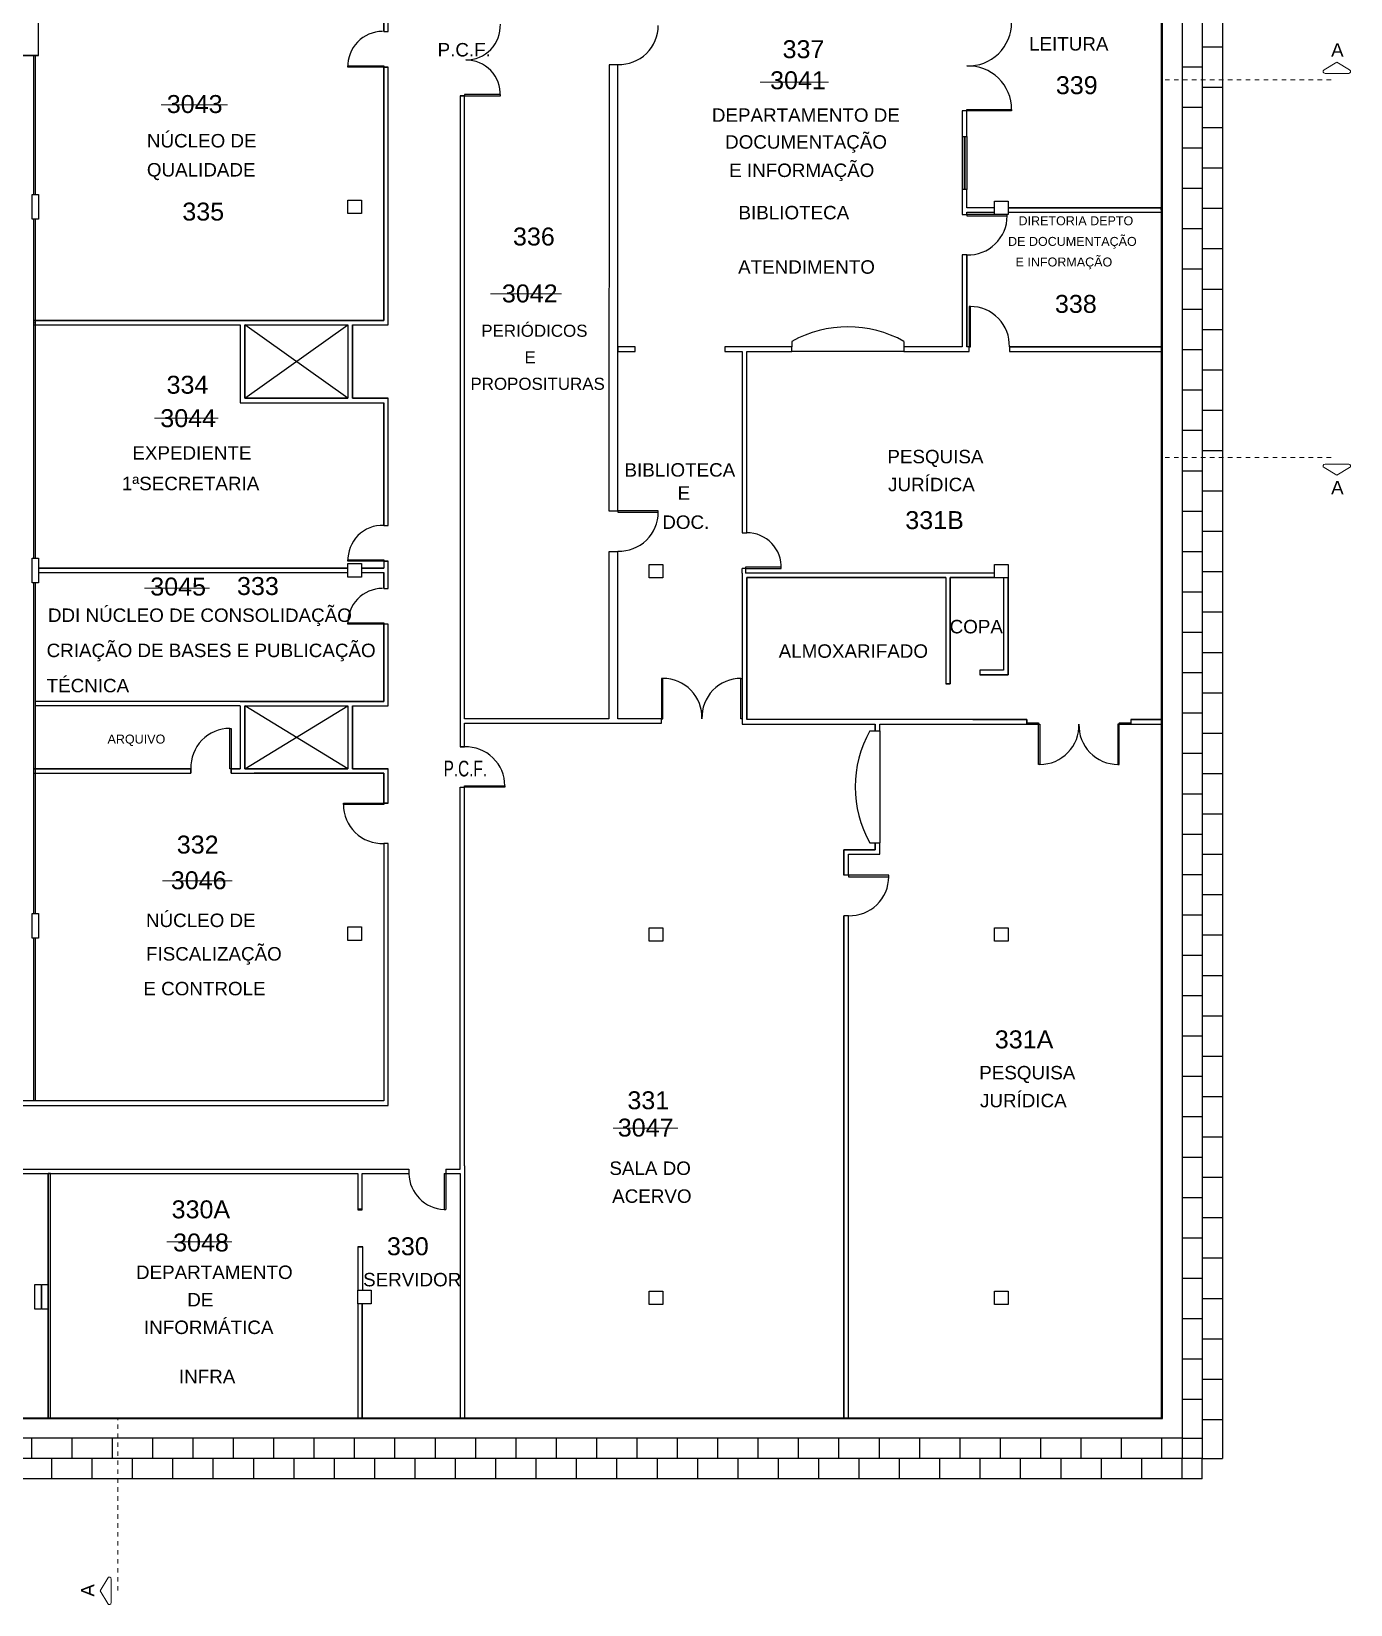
# Model space of a CAD drawing. Header units: metres. Extents: x -331 to 2982, y 362 to 2539.
# Drawn here: x 1078.44 to 1107.85, y 2250.66 to 2285.73 of the extents above; entities that cross this region are included whole.
import ezdxf
from ezdxf.enums import TextEntityAlignment as Align

# ---------------------------------------------------------------- set-up
doc = ezdxf.new("R2010")
doc.units = ezdxf.units.M
doc.linetypes.add('DASHDOT', pattern=[1, 0.5, -0.25, 0, -0.25])
doc.layers.get('0').update_dxf_attribs({"color": 251})
for name, color, linetype in [('ALV', 251, 'Continuous'), ('CX', 251, 'Continuous'), ('Det', 251, 'Continuous'), ('Div', 251, 'Continuous'), ('Est', 251, 'Continuous'), ('Mob', 251, 'Continuous'), ('SALAS ANTIGAS', 1, 'Continuous'), ('SALAS NOVAS', 7, 'Continuous'), ('Texto_Salas', 251, 'Continuous'), ('vid', 251, 'Continuous')]:
    doc.layers.add(name, color=color, linetype=linetype)
doc.layers.add('Det_Lcorte', color=251, linetype='Continuous', lineweight=20)
doc.layers.add('LCorte', color=251, linetype='Continuous', lineweight=20)
doc.styles.add('ARIAL', font='arial.ttf')
doc.styles.add('DESTAQUE', font='arial.ttf', dxfattribs={"height": 0.4})
doc.styles.get("Standard").update_dxf_attribs({"font": 'arial.ttf', "height": 0.3})
pattern_1 = [(45, (1061.99771, 2315.28808), (-0.0265165043, 0.0265165043), [])]

# ---------------------------------------------------------------- blocks, each defined once
blk = doc.blocks.new('tttttttttttttt6')
at = {"layer": 'ALV', "ltscale": 0.8}
h = blk.add_hatch(dxfattribs=at)
h.set_pattern_fill('ANSI31', color=251, scale=0.3, style=0)
h.set_pattern_definition(pattern_1)
h.paths.add_polyline_path([(1326.5022, 2313.188), (1326.4822, 2313.188), (1326.4822, 2313.128), (1326.5022, 2313.128)])
h = blk.add_hatch(dxfattribs=at)
h.set_pattern_fill('ANSI31', color=251, scale=0.3, style=0)
h.set_pattern_definition(pattern_1)
h.paths.add_polyline_path([(1301.3722, 2310.658), (1301.3522, 2310.658), (1301.3522, 2310.598), (1301.3722, 2310.598)])
at = {"color": 251, "ltscale": 0.8}
blk.add_line((1301.3522, 2310.678), (1301.3522, 2310.578), dxfattribs=at)
at = {"layer": 'ALV', "color": 251}
for p, q in [((1301.4622, 2316.783), (1301.4622, 2318.683)), ((1309.2622, 2317.1195), (1309.2622, 2317.583)), ((1309.1622, 2317.483), (1309.1622, 2317.1195)), ((1309.1622, 2317.1195), (1309.2622, 2317.1195)), ((1309.1622, 2317.1195), (1309.2622, 2317.1195)), ((1301.4622, 2316.583), (1295.4622, 2316.583)), ((1295.4622, 2316.583), (1301.4622, 2316.583)), ((1301.4622, 2316.583), (1301.4622, 2316.783)), ((1309.1622, 2316.3195), (1309.2622, 2316.3195)), ((1309.2622, 2316.3195), (1309.1622, 2316.3195)), ((1309.1622, 2316.3195), (1309.1622, 2310.678)), ((1309.2622, 2310.578), (1309.2622, 2316.3195)), ((1310.8622, 2315.683), (1310.9622, 2315.683)), ((1310.9622, 2315.683), (1310.8622, 2315.683)), ((1310.8622, 2315.683), (1310.8622, 2301.1711)), ((1310.9622, 2301.7973), (1310.9622, 2315.683)), ((1326.5222, 2313.188), (1323.0822, 2313.188)), ((1323.0822, 2313.188), (1326.5222, 2313.188)), ((1323.0822, 2313.088), (1326.5222, 2313.088)), ((1309.1622, 2310.678), (1301.3522, 2310.678)), ((1301.3522, 2310.578), (1305.9622, 2310.578)), ((1305.9622, 2310.578), (1305.9622, 2308.843)), ((1308.4622, 2308.943), (1308.4622, 2310.578)), ((1308.4622, 2310.578), (1309.2622, 2310.578)), ((1326.5222, 2310.088), (1323.1114, 2310.088)), ((1323.1114, 2310.088), (1323.1114, 2309.988)), ((1323.1114, 2309.988), (1326.5222, 2309.988)), ((1305.9622, 2308.843), (1309.1622, 2308.843)), ((1305.9622, 2308.843), (1309.1622, 2308.843)), ((1309.2622, 2308.943), (1308.4622, 2308.943)), ((1309.1622, 2308.843), (1309.1622, 2306.108)), ((1309.2622, 2306.108), (1309.2622, 2308.943)), ((1309.1622, 2306.108), (1309.2622, 2306.108)), ((1309.2622, 2304.7029), (1309.2622, 2305.308)), ((1314.3822, 2305.5222), (1314.1822, 2305.5222)), ((1314.1822, 2305.5222), (1314.1822, 2301.7973)), ((1314.3822, 2305.5352), (1314.3822, 2305.5222)), ((1314.3822, 2301.7973), (1314.3822, 2305.5222)), ((1317.1563, 2305.0443), (1317.1563, 2305.1443)), ((1317.2263, 2305.1443), (1317.1563, 2305.1443)), ((1317.1563, 2305.0443), (1317.1563, 2301.6794)), ((1317.1563, 2305.0443), (1317.1563, 2301.6794)), ((1317.2263, 2305.1443), (1317.2263, 2305.0443)), ((1322.7822, 2305.0443), (1317.2263, 2305.0443)), ((1322.7822, 2305.0443), (1317.2263, 2305.0443)), ((1317.2563, 2304.9443), (1317.2563, 2301.7794)), ((1321.6927, 2304.9443), (1317.2563, 2304.9443)), ((1317.2563, 2301.7794), (1317.2563, 2304.9443)), ((1317.2563, 2304.9443), (1321.6927, 2304.9443)), ((1321.6927, 2304.9443), (1321.6927, 2302.5731)), ((1321.6927, 2304.9443), (1321.6927, 2302.5731)), ((1321.6927, 2304.9443), (1321.6927, 2302.5731)), ((1322.7822, 2304.9443), (1321.7927, 2304.9443)), ((1321.7927, 2304.9443), (1321.7927, 2302.5731)), ((1321.7927, 2302.5731), (1321.7927, 2304.9443)), ((1321.7927, 2302.5731), (1321.7927, 2304.9443)), ((1321.7927, 2304.9443), (1322.7822, 2304.9443)), ((1322.9822, 2304.938), (1322.9822, 2302.8794)), ((1323.0822, 2304.938), (1323.0822, 2302.7794)), ((1309.2622, 2303.9029), (1309.1622, 2303.9029)), ((1309.1622, 2303.9029), (1309.1622, 2302.183)), ((1309.2622, 2302.083), (1309.2622, 2303.9029)), ((1322.9822, 2302.8794), (1322.4551, 2302.8794)), ((1322.4551, 2302.8794), (1322.4551, 2302.7794)), ((1321.6927, 2302.5731), (1321.7927, 2302.5731)), ((1321.6927, 2302.5731), (1321.7927, 2302.5731)), ((1323.0822, 2302.7794), (1322.4551, 2302.7794)), ((1305.9622, 2302.183), (1301.3872, 2302.183)), ((1309.1622, 2302.183), (1305.9622, 2302.183)), ((1305.9622, 2302.083), (1301.3872, 2302.083)), ((1305.9622, 2302.083), (1305.9622, 2300.683)), ((1306.0622, 2300.683), (1306.0622, 2302.083)), ((1306.0622, 2302.083), (1308.3622, 2302.083)), ((1308.3622, 2302.083), (1308.3622, 2300.7413)), ((1308.4622, 2300.683), (1308.4622, 2302.083)), ((1308.4622, 2302.083), (1309.2622, 2302.083)), ((1314.1822, 2301.7973), (1310.9622, 2301.7973)), ((1315.1822, 2301.7973), (1314.3822, 2301.7973)), ((1310.9622, 2301.1711), (1310.9622, 2301.6973)), ((1310.9622, 2301.6973), (1315.1822, 2301.6973)), ((1317.1563, 2301.6794), (1320.1222, 2301.6794)), ((1317.1563, 2301.6794), (1320.1222, 2301.6794)), ((1323.5022, 2301.7794), (1317.2563, 2301.7794)), ((1320.1222, 2301.5294), (1320.1222, 2301.6794)), ((1320.1222, 2301.6794), (1320.1222, 2301.5294)), ((1320.1222, 2301.5294), (1320.2222, 2301.5294)), ((1320.2222, 2301.5294), (1320.2222, 2301.6794)), ((1320.2222, 2301.5294), (1320.2222, 2301.6794)), ((1320.2222, 2301.6794), (1323.5022, 2301.6794)), ((1322.2956, 2301.7794), (1323.5022, 2301.7794)), ((1322.2956, 2301.6794), (1323.5022, 2301.6794)), ((1323.5022, 2301.7794), (1323.5022, 2301.6794)), ((1323.5022, 2301.6794), (1323.5022, 2301.7794)), ((1325.8222, 2301.7794), (1325.8222, 2301.6794)), ((1325.8222, 2301.7794), (1326.5222, 2301.7794)), ((1325.8222, 2301.6794), (1326.5222, 2301.6794)), ((1310.9622, 2301.1711), (1310.8622, 2301.1711)), ((1310.8622, 2301.1711), (1310.9622, 2301.1711)), ((1304.8622, 2300.683), (1301.3522, 2300.683)), ((1301.3522, 2300.683), (1304.8622, 2300.683)), ((1301.3522, 2300.583), (1304.8622, 2300.583)), ((1301.3522, 2300.583), (1304.8622, 2300.583)), ((1304.8622, 2300.683), (1304.8622, 2300.583)), ((1304.8622, 2300.583), (1304.8622, 2300.683)), ((1305.7622, 2300.583), (1305.7622, 2300.683)), ((1305.9622, 2300.683), (1305.7622, 2300.683)), ((1305.7622, 2300.683), (1305.7622, 2300.583)), ((1305.7622, 2300.583), (1309.1622, 2300.583)), ((1308.3622, 2300.683), (1306.0622, 2300.683)), ((1309.2622, 2300.683), (1308.4622, 2300.683)), ((1309.1622, 2300.583), (1309.1622, 2299.9173)), ((1309.2622, 2299.9173), (1309.2622, 2300.683)), ((1310.8622, 2300.2711), (1310.9622, 2300.2711)), ((1310.9622, 2291.833), (1310.9622, 2300.2711)), ((1309.1622, 2299.9173), (1309.2622, 2299.9173)), ((1309.2622, 2299.0173), (1309.1622, 2299.0173)), ((1309.1622, 2299.0173), (1309.1622, 2293.278)), ((1309.2622, 2299.0173), (1309.1622, 2299.0173)), ((1309.1622, 2299.0173), (1309.1622, 2293.278)), ((1309.2622, 2293.178), (1309.2622, 2299.0173)), ((1309.2622, 2293.178), (1309.2622, 2299.0173)), ((1320.1222, 2298.8794), (1320.1222, 2299.0294)), ((1320.1222, 2299.0294), (1320.2222, 2299.0294)), ((1320.1222, 2299.0294), (1320.1222, 2298.8794)), ((1320.2222, 2298.7794), (1320.2222, 2299.0294)), ((1320.2222, 2298.7794), (1320.2222, 2299.0227)), ((1319.4222, 2298.3078), (1319.4222, 2298.8794)), ((1319.4222, 2298.8794), (1320.1222, 2298.8794)), ((1320.1222, 2298.8794), (1319.4222, 2298.8794)), ((1319.4222, 2298.8794), (1319.4222, 2298.3078)), ((1319.5222, 2298.3078), (1319.5222, 2298.7794)), ((1319.5222, 2298.7794), (1320.2222, 2298.7794)), ((1319.5222, 2298.7794), (1320.2222, 2298.7794)), ((1319.5222, 2298.3078), (1319.5222, 2298.7794)), ((1319.5222, 2298.3078), (1319.4222, 2298.3078)), ((1319.4222, 2286.198), (1319.4222, 2297.4078)), ((1319.4222, 2297.4078), (1319.4222, 2286.198)), ((1319.5222, 2297.4078), (1319.4222, 2297.4078)), ((1319.5222, 2287.098), (1319.5222, 2297.4078)), ((1319.5222, 2286.198), (1319.5222, 2297.4078)), ((1309.1622, 2293.278), (1300.9722, 2293.278)), ((1300.9722, 2293.178), (1309.2622, 2293.178)), ((1301.6822, 2286.218), (1301.6822, 2291.658)), ((1301.7322, 2286.218), (1301.7322, 2291.658)), ((1308.6822, 2290.8529), (1308.6822, 2291.658)), ((1308.6822, 2291.658), (1309.7204, 2291.658)), ((1310.506, 2291.658), (1310.546, 2291.658)), ((1310.546, 2291.758), (1310.546, 2291.658)), ((1310.546, 2291.658), (1310.8622, 2291.658)), ((1310.8622, 2291.658), (1310.8622, 2286.218)), ((1308.5822, 2290.8529), (1308.6822, 2290.8529)), ((1308.6022, 2290.8729), (1308.6622, 2290.8729)), ((1308.5822, 2290.0274), (1308.6922, 2290.0274)), ((1308.6922, 2289.058), (1308.6922, 2290.0274)), ((1308.5822, 2288.758), (1308.5822, 2286.218)), ((1308.5822, 2288.758), (1308.5822, 2286.218)), ((1308.6822, 2288.758), (1308.6822, 2286.218)), ((1308.6822, 2286.218), (1308.6822, 2288.758))]:
    blk.add_line(p, q, dxfattribs=at)
at = {"layer": 'ALV', "color": 251, "ltscale": 0.8}
for p, q in [((1326.5222, 2301.7794), (1325.8222, 2301.7794)), ((1325.8222, 2301.7794), (1325.8222, 2301.6794)), ((1326.5222, 2301.7794), (1325.8222, 2301.7794)), ((1325.8222, 2301.7794), (1325.8222, 2301.6794)), ((1325.8222, 2301.6794), (1326.5222, 2301.6794)), ((1325.8222, 2301.6794), (1326.5222, 2301.6794))]:
    blk.add_line(p, q, dxfattribs=at)
at = {"layer": 'ALV', "color": 251}
for points in [[(1309.2622, 2317.1195), (1309.2622, 2317.583)], [(1309.1622, 2317.1195), (1309.1622, 2317.483)], [(1309.1622, 2310.678), (1309.1622, 2316.3195)], [(1309.2622, 2310.578), (1309.2622, 2316.3195)], [(1314.1852, 2316.3782), (1314.1822, 2306.4352)], [(1314.3822, 2306.4352), (1314.3822, 2316.3842)], [(1323.0822, 2313.088), (1326.5222, 2313.088)], [(1322.0614, 2312.138), (1322.0614, 2310.088), (1320.7614, 2310.088)], [(1322.1614, 2312.138), (1322.1614, 2310.088)], [(1301.3522, 2310.678), (1309.1622, 2310.678)], [(1301.3522, 2310.578), (1305.9622, 2310.578), (1305.9622, 2308.843)], [(1306.0622, 2310.578), (1308.3622, 2310.578)], [(1306.0622, 2310.578), (1306.0622, 2308.943), (1308.3622, 2308.943)], [(1308.3622, 2310.578), (1308.3622, 2308.943)], [(1308.4622, 2310.578), (1308.4622, 2308.943)], [(1308.4622, 2310.578), (1309.2622, 2310.578)], [(1309.2622, 2310.578), (1309.2622, 2310.578)], [(1323.1114, 2310.088), (1323.1114, 2309.988)], [(1323.1114, 2310.088), (1326.5222, 2310.088)], [(1323.1114, 2309.988), (1326.5222, 2309.988)], [(1308.4622, 2308.943), (1309.2622, 2308.943)], [(1309.1622, 2306.108), (1309.1622, 2308.843)], [(1309.2622, 2308.943), (1309.2622, 2308.943)], [(1309.2622, 2306.108), (1309.2622, 2308.943)], [(1309.1622, 2306.108), (1309.2622, 2306.108)], [(1309.1622, 2305.308), (1309.1622, 2305.158)], [(1309.1622, 2305.308), (1309.2622, 2305.308)], [(1314.1822, 2305.4352), (1314.1822, 2301.7973)], [(1314.3822, 2301.7973), (1314.3822, 2305.4352)], [(1301.4622, 2305.158), (1308.3622, 2305.158)], [(1301.4622, 2305.058), (1308.3622, 2305.058)], [(1308.6622, 2305.158), (1309.1622, 2305.158)], [(1308.6622, 2305.058), (1309.1622, 2305.058)], [(1309.1622, 2304.7029), (1309.1622, 2305.058)], [(1309.1622, 2304.7029), (1309.2622, 2304.7029)], [(1309.2622, 2303.9029), (1309.1622, 2303.9029)], [(1309.1622, 2302.183), (1309.1622, 2303.9029)], [(1309.2622, 2302.083), (1309.2622, 2303.9029)], [(1321.7927, 2302.5731), (1321.6927, 2302.5731)], [(1305.9622, 2302.183), (1309.1622, 2302.183)], [(1306.0622, 2302.083), (1306.0622, 2300.683), (1308.3622, 2300.683)], [(1306.0622, 2302.083), (1308.3622, 2302.083)], [(1308.3622, 2302.083), (1308.3622, 2300.683)], [(1308.4622, 2302.083), (1308.4622, 2300.683)], [(1308.4622, 2302.083), (1309.2622, 2302.083)], [(1310.8622, 2301.8173), (1310.8622, 2301.8173)], [(1310.9822, 2301.6973), (1315.3563, 2301.6973), (1315.3563, 2301.7973), (1314.3822, 2301.7973)], [(1314.1822, 2301.7973), (1310.9822, 2301.7973)], [(1305.7622, 2300.683), (1305.9622, 2300.683)], [(1305.9622, 2300.583), (1309.1622, 2300.583)], [(1309.1622, 2299.9173), (1309.1622, 2300.583), (1306.2749, 2300.583)], [(1308.4622, 2300.683), (1309.2622, 2300.683)], [(1309.1622, 2300.683), (1309.1622, 2300.683)], [(1309.1622, 2299.9173), (1309.1622, 2300.583)], [(1309.2622, 2299.9173), (1309.2622, 2300.683)], [(1309.2622, 2300.683), (1309.2622, 2300.683)], [(1310.546, 2291.758), (1310.8622, 2291.758), (1310.8622, 2291.758), (1310.8622, 2300.2711)], [(1309.2622, 2299.9173), (1309.1622, 2299.9173)], [(1309.2622, 2298.583), (1309.2622, 2298.583)], [(1299.2647, 2291.758), (1309.7204, 2291.758), (1309.7204, 2291.6564)], [(1299.2647, 2291.658), (1308.5822, 2291.658), (1308.5822, 2290.8529)], [(1310.9622, 2291.833), (1310.9622, 2286.218)]]:
    blk.add_lwpolyline(points, dxfattribs=at)
for points in [[(1314.3822, 2316.3782), (1314.1852, 2316.3782), (1314.1822, 2306.4352), (1314.3822, 2306.4352)], [(1322.1614, 2315.3504), (1322.0614, 2315.3504), (1322.0614, 2314.7755), (1322.1614, 2314.7755)], [(1322.7822, 2313.188), (1322.1614, 2313.188), (1322.1614, 2313.5955), (1322.0614, 2313.5955), (1322.0614, 2313.038), (1322.1614, 2313.038), (1322.1614, 2313.088), (1322.7822, 2313.088)], [(1322.1614, 2312.138), (1322.0614, 2312.138), (1322.0614, 2310.088), (1320.7614, 2310.088), (1320.7614, 2309.988), (1322.2114, 2309.988), (1322.2114, 2310.088), (1322.1614, 2310.088)], [(1306.0622, 2310.578), (1308.3622, 2310.578), (1308.3622, 2308.943), (1306.0622, 2308.943)], [(1314.7692, 2310.088), (1314.3822, 2310.088), (1314.3822, 2309.988), (1314.7692, 2309.988)], [(1318.2614, 2310.088), (1317.1563, 2310.088), (1316.7692, 2310.088), (1316.7692, 2309.988), (1317.1563, 2309.988), (1317.1563, 2305.9443), (1317.2563, 2305.9443), (1317.2563, 2309.988), (1318.2614, 2309.988)], [(1309.2622, 2305.308), (1309.1622, 2305.308), (1309.1622, 2305.158), (1308.6622, 2305.158), (1308.6622, 2305.058), (1309.1622, 2305.058), (1309.1622, 2304.7029), (1309.2622, 2304.7029)], [(1308.3622, 2305.158), (1301.4622, 2305.158), (1301.4622, 2305.058), (1308.3622, 2305.058)], [(1323.0822, 2304.938), (1322.9822, 2304.938), (1322.9822, 2302.8794), (1322.4551, 2302.8794), (1322.4551, 2302.7794), (1323.0822, 2302.7794)], [(1323.0822, 2304.938), (1322.9822, 2304.938), (1322.9822, 2302.8794), (1322.4551, 2302.8794), (1322.4551, 2302.7794), (1323.0822, 2302.7794)], [(1309.2622, 2299.0173), (1309.1622, 2299.0173), (1309.1622, 2293.278), (1300.9722, 2293.278), (1300.9722, 2293.178), (1309.2622, 2293.178)], [(1301.7322, 2291.658), (1301.6822, 2291.658), (1301.6822, 2286.218), (1301.7322, 2286.218)], [(1308.6922, 2290.0274), (1308.5822, 2290.0274), (1308.5822, 2289.058), (1308.6922, 2289.058)]]:
    blk.add_lwpolyline(points, close=True, dxfattribs=at)
at = {"layer": 'CX', "color": 251}
for p, q in [((1318.2614, 2310.2103), (1318.2614, 2310.088)), ((1320.7614, 2310.2103), (1320.7614, 2310.088)), ((1320.7614, 2309.988), (1318.2614, 2309.988))]:
    blk.add_line(p, q, dxfattribs=at)
at = {"layer": 'CX', "color": 251, "ltscale": 0.8}
for p, q in [((1310.506, 2291.658), (1310.5067, 2290.858)), ((1310.546, 2291.658), (1310.5467, 2290.858)), ((1310.5067, 2290.858), (1310.5467, 2290.858))]:
    blk.add_line(p, q, dxfattribs=at)
at = {"layer": 'CX', "color": 251, "ltscale": 8}
for points in [[(1309.1622, 2316.3495), (1309.1622, 2316.3195), (1308.3622, 2316.3195), (1308.3622, 2316.3495)], [(1322.1614, 2313.038), (1322.1614, 2313.008), (1323.0614, 2313.008), (1323.0614, 2313.038)], [(1322.2114, 2310.088), (1322.2414, 2310.088), (1322.2414, 2310.988), (1322.2114, 2310.988)], [(1309.1622, 2305.338), (1309.1622, 2305.308), (1308.3622, 2305.308), (1308.3622, 2305.338)], [(1317.2263, 2305.1743), (1317.2263, 2305.1443), (1318.0263, 2305.1443), (1318.0263, 2305.1743)], [(1309.1622, 2303.9329), (1309.1622, 2303.9029), (1308.3622, 2303.9029), (1308.3622, 2303.9329)], [(1305.7622, 2300.683), (1305.7322, 2300.683), (1305.7322, 2301.583), (1305.7622, 2301.583)], [(1310.9622, 2300.2711), (1310.9622, 2300.3011), (1311.8622, 2300.3011), (1311.8622, 2300.2711)], [(1309.1622, 2299.9173), (1309.1622, 2299.8873), (1308.2622, 2299.8873), (1308.2622, 2299.9173)], [(1319.5222, 2298.3078), (1319.5222, 2298.2778), (1320.4222, 2298.2778), (1320.4222, 2298.3078)]]:
    blk.add_lwpolyline(points, close=True, dxfattribs=at)
at = {"layer": 'CX', "color": 251}
blk.add_lwpolyline([(1310.9622, 2315.713), (1310.9622, 2315.683), (1311.7622, 2315.683), (1311.7622, 2315.713)], close=True, dxfattribs=at)
at = {"layer": 'CX', "color": 251, "ltscale": 0.8}
for points in [[(1322.1614, 2315.3804), (1323.1614, 2315.3804), (1323.1614, 2315.3504), (1322.1614, 2315.3504)], [(1314.3822, 2306.4352), (1314.3822, 2306.4052), (1315.2822, 2306.4052), (1315.2822, 2306.4352)], [(1315.3563, 2301.7973), (1315.3863, 2301.7973), (1315.3863, 2302.6973), (1315.3563, 2302.6973)], [(1317.1563, 2301.7973), (1317.1263, 2301.7973), (1317.1263, 2302.6973), (1317.1563, 2302.6973)], [(1323.7622, 2301.6794), (1323.7922, 2301.6794), (1323.7922, 2300.7794), (1323.7622, 2300.7794)], [(1325.5622, 2301.6794), (1325.5322, 2301.6794), (1325.5322, 2300.7794), (1325.5622, 2300.7794)]]:
    blk.add_lwpolyline(points, close=True, dxfattribs=at)
at = {"layer": 'CX', "color": 251}
for points in [[(1322.0614, 2314.7755), (1322.0614, 2313.5955)], [(1322.1614, 2314.7755), (1322.1614, 2313.5955)]]:
    blk.add_lwpolyline(points, dxfattribs=at)
for centre, radius, start, end in [((1310.9922, 2317.2536), 0.7706, 270, 2.18938), ((1310.9922, 2315.7124), 0.7706, 357.81062, 90), ((1319.5114, 2307.9695), 2.5659, 60.84559, 119.15441)]:
    blk.add_arc(centre, radius, start, end, dxfattribs=at)
at = {"layer": 'CX', "color": 251, "ltscale": 0.8}
for centre, radius, start, end in [((1314.4117, 2317.2543), 0.8705, 268.05796, 0), ((1322.1909, 2317.3204), 0.9704, 268.25509, 0), ((1322.1909, 2315.3804), 0.9704, 0, 91.74491), ((1314.4117, 2306.4052), 0.8705, 268.05796, 0), ((1315.3863, 2301.8268), 0.8705, 358.05796, 90), ((1317.1263, 2301.8268), 0.8705, 90, 181.94204), ((1323.7922, 2301.6499), 0.8705, 270, 1.94204), ((1325.5322, 2301.6499), 0.8705, 178.05796, 270), ((1310.5459, 2291.683), 0.826, 181.84536, 267.27964)]:
    blk.add_arc(centre, radius, start, end, dxfattribs=at)
at = {"layer": 'CX', "color": 251, "ltscale": 8}
for centre, radius, start, end in [((1309.1322, 2316.349), 0.7706, 90, 182.18938), ((1322.1909, 2313.008), 0.8705, 268.05796, 360), ((1322.2414, 2310.1175), 0.8705, 358.05796, 90), ((1309.1331, 2305.3371), 0.7715, 87.83889, 182.16111), ((1317.2563, 2305.1737), 0.7706, 357.81062, 90), ((1309.1322, 2303.9324), 0.7706, 90, 182.18938), ((1305.7322, 2300.7125), 0.8705, 90, 181.94204), ((1310.9917, 2300.3011), 0.8705, 0, 91.94204), ((1309.1327, 2299.8873), 0.8705, 180, 271.94204), ((1319.5517, 2298.2778), 0.8705, 268.05796, 360)]:
    blk.add_arc(centre, radius, start, end, dxfattribs=at)
at = {"layer": 'Det', "color": 251}
for p, q in [((1326.9622, 2329.458), (1326.9622, 2285.758)), ((1327.4122, 2329.458), (1327.4122, 2285.308)), ((1327.8622, 2329.458), (1327.8622, 2285.308)), ((1326.9622, 2316.778), (1326.9622, 2316.778)), ((1327.4122, 2316.778), (1327.8622, 2316.778)), ((1326.9622, 2316.328), (1327.4122, 2316.328)), ((1326.9622, 2315.878), (1326.9622, 2315.878)), ((1327.4122, 2315.878), (1327.8622, 2315.878)), ((1326.9622, 2315.428), (1327.4122, 2315.428)), ((1326.9622, 2314.978), (1326.9622, 2314.978)), ((1327.4122, 2314.978), (1327.8622, 2314.978)), ((1326.9622, 2314.528), (1327.4122, 2314.528)), ((1326.9622, 2314.078), (1326.9622, 2314.078)), ((1327.4122, 2314.078), (1327.8622, 2314.078)), ((1326.9622, 2313.628), (1327.4122, 2313.628)), ((1326.9622, 2313.178), (1326.9622, 2313.178)), ((1327.4122, 2313.178), (1327.8622, 2313.178)), ((1326.9622, 2312.728), (1327.4122, 2312.728)), ((1326.9622, 2312.278), (1326.9622, 2312.278)), ((1327.4122, 2312.278), (1327.8622, 2312.278)), ((1326.9622, 2311.828), (1327.4122, 2311.828)), ((1326.9622, 2311.378), (1326.9622, 2311.378)), ((1327.4122, 2311.378), (1327.8622, 2311.378)), ((1326.9622, 2310.928), (1327.4122, 2310.928)), ((1308.3622, 2308.943), (1306.0622, 2310.578)), ((1306.0622, 2308.943), (1308.3622, 2310.578)), ((1326.9622, 2310.478), (1326.9622, 2310.478)), ((1327.4122, 2310.478), (1327.8622, 2310.478)), ((1326.9622, 2310.028), (1327.4122, 2310.028)), ((1326.9622, 2309.578), (1326.9622, 2309.578)), ((1327.4122, 2309.578), (1327.8622, 2309.578)), ((1326.9622, 2309.128), (1327.4122, 2309.128)), ((1326.9622, 2308.678), (1326.9622, 2308.678)), ((1327.4122, 2308.678), (1327.8622, 2308.678)), ((1326.9622, 2308.228), (1327.4122, 2308.228)), ((1326.9622, 2307.778), (1326.9622, 2307.778)), ((1327.4122, 2307.778), (1327.8622, 2307.778)), ((1326.9622, 2307.328), (1327.4122, 2307.328)), ((1326.9622, 2306.878), (1326.9622, 2306.878)), ((1327.4122, 2306.878), (1327.8622, 2306.878)), ((1326.9622, 2306.428), (1327.4122, 2306.428)), ((1326.9622, 2305.978), (1326.9622, 2305.978)), ((1327.4122, 2305.978), (1327.8622, 2305.978)), ((1326.9622, 2305.528), (1327.4122, 2305.528)), ((1326.9622, 2305.078), (1326.9622, 2305.078)), ((1327.4122, 2305.078), (1327.8622, 2305.078)), ((1326.9622, 2304.628), (1327.4122, 2304.628)), ((1326.9622, 2304.178), (1326.9622, 2304.178)), ((1327.4122, 2304.178), (1327.8622, 2304.178)), ((1326.9622, 2303.728), (1327.4122, 2303.728)), ((1326.9622, 2303.278), (1326.9622, 2303.278)), ((1327.4122, 2303.278), (1327.8622, 2303.278)), ((1326.9622, 2302.828), (1327.4122, 2302.828)), ((1326.9622, 2302.378), (1326.9622, 2302.378)), ((1327.4122, 2302.378), (1327.8622, 2302.378)), ((1308.3622, 2300.683), (1306.0622, 2302.083)), ((1306.0622, 2300.683), (1308.3622, 2302.083)), ((1326.9622, 2301.928), (1327.4122, 2301.928)), ((1326.9622, 2301.478), (1326.9622, 2301.478)), ((1327.4122, 2301.478), (1327.8622, 2301.478)), ((1326.9622, 2301.028), (1327.4122, 2301.028)), ((1326.9622, 2300.578), (1326.9622, 2300.578)), ((1327.4122, 2300.578), (1327.8622, 2300.578)), ((1326.9622, 2300.128), (1327.4122, 2300.128)), ((1326.9622, 2299.678), (1326.9622, 2299.678)), ((1327.4122, 2299.678), (1327.8622, 2299.678)), ((1326.9622, 2299.228), (1327.4122, 2299.228)), ((1326.9622, 2298.778), (1326.9622, 2298.778)), ((1327.4122, 2298.778), (1327.8622, 2298.778)), ((1326.9622, 2298.328), (1327.4122, 2298.328)), ((1326.9622, 2297.878), (1326.9622, 2297.878)), ((1327.4122, 2297.878), (1327.8622, 2297.878)), ((1326.9622, 2297.428), (1327.4122, 2297.428)), ((1326.9622, 2296.978), (1326.9622, 2296.978)), ((1327.4122, 2296.978), (1327.8622, 2296.978)), ((1326.9622, 2296.528), (1327.4122, 2296.528)), ((1326.9622, 2296.078), (1326.9622, 2296.078)), ((1327.4122, 2296.078), (1327.8622, 2296.078)), ((1326.9622, 2295.628), (1327.4122, 2295.628)), ((1326.9622, 2295.178), (1326.9622, 2295.178)), ((1327.4122, 2295.178), (1327.8622, 2295.178)), ((1326.9622, 2294.728), (1327.4122, 2294.728)), ((1326.9622, 2294.278), (1326.9622, 2294.278)), ((1327.4122, 2294.278), (1327.8622, 2294.278)), ((1326.9622, 2293.828), (1327.4122, 2293.828)), ((1326.9622, 2293.378), (1326.9622, 2293.378)), ((1327.4122, 2293.378), (1327.8622, 2293.378)), ((1326.9622, 2292.928), (1327.4122, 2292.928)), ((1326.9622, 2292.478), (1326.9622, 2292.478)), ((1327.4122, 2292.478), (1327.8622, 2292.478)), ((1326.9622, 2292.028), (1327.4122, 2292.028)), ((1326.9622, 2291.578), (1326.9622, 2291.578)), ((1327.4122, 2291.578), (1327.8622, 2291.578)), ((1326.9622, 2291.128), (1327.4122, 2291.128)), ((1326.9622, 2290.678), (1326.9622, 2290.678)), ((1327.4122, 2290.678), (1327.8622, 2290.678)), ((1326.9622, 2290.228), (1327.4122, 2290.228)), ((1326.9622, 2289.778), (1326.9622, 2289.778)), ((1327.4122, 2289.778), (1327.8622, 2289.778)), ((1326.9622, 2289.328), (1327.4122, 2289.328)), ((1326.9622, 2288.878), (1326.9622, 2288.878)), ((1327.4122, 2288.878), (1327.8622, 2288.878)), ((1326.9622, 2288.428), (1327.4122, 2288.428)), ((1326.9622, 2287.978), (1326.9622, 2287.978)), ((1327.4122, 2287.978), (1327.8622, 2287.978)), ((1326.9622, 2287.528), (1327.4122, 2287.528)), ((1326.9622, 2287.078), (1326.9622, 2287.078)), ((1327.4122, 2287.078), (1327.8622, 2287.078)), ((1326.9622, 2286.628), (1327.4122, 2286.628)), ((1326.9622, 2286.178), (1326.9622, 2286.178)), ((1327.4122, 2286.178), (1327.8622, 2286.178)), ((1326.9622, 2285.758), (1251.0122, 2285.758)), ((1301.3122, 2285.308), (1301.3122, 2285.758)), ((1301.7622, 2285.758), (1301.7622, 2285.758)), ((1302.2122, 2285.308), (1302.2122, 2285.758)), ((1302.6622, 2285.758), (1302.6622, 2285.758)), ((1303.1122, 2285.308), (1303.1122, 2285.758)), ((1303.5622, 2285.758), (1303.5622, 2285.758)), ((1304.0122, 2285.308), (1304.0122, 2285.758)), ((1304.4622, 2285.758), (1304.4622, 2285.758)), ((1304.9122, 2285.308), (1304.9122, 2285.758)), ((1305.3622, 2285.758), (1305.3622, 2285.758)), ((1305.8122, 2285.308), (1305.8122, 2285.758)), ((1306.2622, 2285.758), (1306.2622, 2285.758)), ((1306.7122, 2285.308), (1306.7122, 2285.758)), ((1307.1622, 2285.758), (1307.1622, 2285.758)), ((1307.6122, 2285.308), (1307.6122, 2285.758)), ((1308.0622, 2285.758), (1308.0622, 2285.758)), ((1308.5122, 2285.308), (1308.5122, 2285.758)), ((1308.9622, 2285.758), (1308.9622, 2285.758)), ((1309.4122, 2285.308), (1309.4122, 2285.758)), ((1309.8622, 2285.758), (1309.8622, 2285.758)), ((1310.3122, 2285.308), (1310.3122, 2285.758)), ((1310.7622, 2285.758), (1310.7622, 2285.758)), ((1311.2122, 2285.308), (1311.2122, 2285.758)), ((1311.6622, 2285.758), (1311.6622, 2285.758)), ((1312.1122, 2285.308), (1312.1122, 2285.758)), ((1312.5622, 2285.758), (1312.5622, 2285.758)), ((1313.0122, 2285.308), (1313.0122, 2285.758)), ((1313.4622, 2285.758), (1313.4622, 2285.758)), ((1313.9122, 2285.308), (1313.9122, 2285.758)), ((1314.3622, 2285.758), (1314.3622, 2285.758)), ((1314.8122, 2285.308), (1314.8122, 2285.758)), ((1315.2622, 2285.758), (1315.2622, 2285.758)), ((1315.7122, 2285.308), (1315.7122, 2285.758)), ((1316.1622, 2285.758), (1316.1622, 2285.758)), ((1316.6122, 2285.308), (1316.6122, 2285.758)), ((1317.0622, 2285.758), (1317.0622, 2285.758)), ((1317.5122, 2285.308), (1317.5122, 2285.758)), ((1317.9622, 2285.758), (1317.9622, 2285.758)), ((1318.4122, 2285.308), (1318.4122, 2285.758)), ((1318.8622, 2285.758), (1318.8622, 2285.758)), ((1319.3122, 2285.308), (1319.3122, 2285.758)), ((1319.7622, 2285.758), (1319.7622, 2285.758)), ((1320.2122, 2285.308), (1320.2122, 2285.758)), ((1320.6622, 2285.758), (1320.6622, 2285.758)), ((1321.1122, 2285.308), (1321.1122, 2285.758)), ((1321.5622, 2285.758), (1321.5622, 2285.758)), ((1322.0122, 2285.308), (1322.0122, 2285.758)), ((1322.4622, 2285.758), (1322.4622, 2285.758)), ((1322.9122, 2285.308), (1322.9122, 2285.758)), ((1323.3622, 2285.758), (1323.3622, 2285.758)), ((1323.8122, 2285.308), (1323.8122, 2285.758)), ((1324.2622, 2285.758), (1324.2622, 2285.758)), ((1324.7122, 2285.308), (1324.7122, 2285.758)), ((1325.1622, 2285.758), (1325.1622, 2285.758)), ((1325.6122, 2285.308), (1325.6122, 2285.758)), ((1326.0622, 2285.758), (1326.0622, 2285.758)), ((1326.5122, 2285.308), (1326.5122, 2285.758)), ((1326.9622, 2285.758), (1326.9622, 2285.308)), ((1326.9622, 2285.758), (1327.4122, 2285.758)), ((1326.9622, 2285.308), (1251.0122, 2285.308)), ((1301.7622, 2284.858), (1301.7622, 2285.308)), ((1302.6622, 2284.858), (1302.6622, 2285.308)), ((1303.5622, 2284.858), (1303.5622, 2285.308)), ((1304.4622, 2284.858), (1304.4622, 2285.308)), ((1305.3622, 2284.858), (1305.3622, 2285.308)), ((1306.2622, 2284.858), (1306.2622, 2285.308)), ((1307.1622, 2284.858), (1307.1622, 2285.308)), ((1308.0622, 2284.858), (1308.0622, 2285.308)), ((1308.9622, 2284.858), (1308.9622, 2285.308)), ((1309.8622, 2284.858), (1309.8622, 2285.308)), ((1310.7622, 2284.858), (1310.7622, 2285.308)), ((1311.6622, 2284.858), (1311.6622, 2285.308)), ((1312.5622, 2284.858), (1312.5622, 2285.308)), ((1313.4622, 2284.858), (1313.4622, 2285.308)), ((1314.3622, 2284.858), (1314.3622, 2285.308)), ((1315.2622, 2284.858), (1315.2622, 2285.308)), ((1316.1622, 2284.858), (1316.1622, 2285.308)), ((1317.0622, 2284.858), (1317.0622, 2285.308)), ((1317.9622, 2284.858), (1317.9622, 2285.308)), ((1318.8622, 2284.858), (1318.8622, 2285.308)), ((1319.7622, 2284.858), (1319.7622, 2285.308)), ((1320.6622, 2284.858), (1320.6622, 2285.308)), ((1321.5622, 2284.858), (1321.5622, 2285.308)), ((1322.4622, 2284.858), (1322.4622, 2285.308)), ((1323.3622, 2284.858), (1323.3622, 2285.308)), ((1324.2622, 2284.858), (1324.2622, 2285.308)), ((1325.1622, 2284.858), (1325.1622, 2285.308)), ((1326.0622, 2284.858), (1326.0622, 2285.308)), ((1326.9622, 2284.858), (1326.9622, 2285.308)), ((1327.4122, 2285.308), (1326.9622, 2285.308)), ((1327.4122, 2284.858), (1327.4122, 2285.308)), ((1327.4122, 2285.308), (1327.8622, 2285.308)), ((1326.9622, 2285.278), (1326.9622, 2285.278)), ((1327.4122, 2284.858), (1251.0122, 2284.858))]:
    blk.add_line(p, q, dxfattribs=at)
at = {"layer": 'Div', "color": 251, "ltscale": 0.8}
for p, q in [((1323.5022, 2301.7094), (1323.7622, 2301.7094)), ((1323.5022, 2301.6794), (1323.7622, 2301.6794)), ((1323.7622, 2301.7094), (1323.7622, 2301.6794)), ((1325.5622, 2301.7094), (1325.8222, 2301.7094)), ((1325.5622, 2301.7094), (1325.5622, 2301.6794)), ((1325.5622, 2301.6794), (1325.8222, 2301.6794))]:
    blk.add_line(p, q, dxfattribs=at)
at = {"layer": 'Est', "color": 251}
for points in [[(1301.3222, 2312.933), (1301.3222, 2313.483), (1301.4622, 2313.483), (1301.4622, 2312.933)], [(1308.3622, 2313.058), (1308.3622, 2313.358), (1308.6622, 2313.358), (1308.6622, 2313.058)], [(1322.7822, 2313.038), (1322.7822, 2313.338), (1323.0822, 2313.338), (1323.0822, 2313.038)], [(1301.3222, 2304.83), (1301.3222, 2305.38), (1301.4622, 2305.38), (1301.4622, 2304.83)], [(1308.3622, 2304.958), (1308.3622, 2305.258), (1308.6622, 2305.258), (1308.6622, 2304.958)], [(1315.0822, 2304.938), (1315.0822, 2305.238), (1315.3822, 2305.238), (1315.3822, 2304.938)], [(1322.7822, 2304.938), (1322.7822, 2305.238), (1323.0822, 2305.238), (1323.0822, 2304.938)], [(1301.3222, 2296.908), (1301.3222, 2297.458), (1301.4622, 2297.458), (1301.4622, 2296.908)], [(1308.3622, 2296.858), (1308.3622, 2297.158), (1308.6622, 2297.158), (1308.6622, 2296.858)], [(1315.0822, 2296.838), (1315.0822, 2297.138), (1315.3822, 2297.138), (1315.3822, 2296.838)], [(1322.7822, 2296.838), (1322.7822, 2297.138), (1323.0822, 2297.138), (1323.0822, 2296.838)], [(1301.3822, 2288.633), (1301.3822, 2289.183), (1301.5222, 2289.183), (1301.5222, 2288.633)], [(1301.5422, 2288.633), (1301.5422, 2289.183), (1301.6822, 2289.183), (1301.6822, 2288.633)], [(1308.5822, 2288.758), (1308.5822, 2289.058), (1308.8822, 2289.058), (1308.8822, 2288.758)], [(1315.0822, 2288.738), (1315.0822, 2289.038), (1315.3822, 2289.038), (1315.3822, 2288.738)], [(1322.7822, 2288.738), (1322.7822, 2289.038), (1323.0822, 2289.038), (1323.0822, 2288.738)]]:
    blk.add_lwpolyline(points, close=True, dxfattribs=at)
at = {"layer": 'LCorte', "color": 251, "linetype": 'DASHDOT', "ltscale": 0.005}
for p, q in [((1326.5822, 2316.0381), (1330.3548, 2316.0381)), ((1326.5822, 2307.6199), (1330.3548, 2307.6199)), ((1303.2304, 2282.3654), (1303.2304, 2286.198))]:
    blk.add_line(p, q, dxfattribs=at)
at = {"layer": 'LCorte', "color": 251}
for points in [[(1330.4129, 2316.4324), (1330.128, 2316.2614, 0.7606673), (1330.1492, 2316.1848), (1330.6765, 2316.1848, 0.7606673), (1330.6978, 2316.2614), (1330.4129, 2316.4324)], [(1330.4129, 2307.2256), (1330.128, 2307.3966, -0.7606673), (1330.1492, 2307.4732), (1330.6765, 2307.4732, -0.7606673), (1330.6978, 2307.3966), (1330.4129, 2307.2256)], [(1302.8361, 2282.3577), (1303.0071, 2282.0728, 0.7606673), (1303.0837, 2282.0941), (1303.0837, 2282.6214, 0.7606673), (1303.0071, 2282.6426), (1302.8361, 2282.3577)]]:
    blk.add_lwpolyline(points, format="xyb", dxfattribs=at)
at = {"layer": 'Mob', "color": 251}
for p, q in [((1319.9999, 2301.5294), (1320.1222, 2301.5294)), ((1320.2222, 2301.5294), (1320.2222, 2299.0294)), ((1319.9999, 2299.0294), (1320.1222, 2299.0294))]:
    blk.add_line(p, q, dxfattribs=at)
blk.add_arc((1322.2407, 2300.2794), 2.5659, 150.84559, 209.15441, dxfattribs=at)
at = {"layer": 'SALAS ANTIGAS', "color": 251, "linetype": 'Continuous', "lineweight": 15}
for p, q in [((1319.075, 2315.989), (1317.5526, 2315.989)), ((1305.6778, 2315.4819), (1304.196, 2315.4819)), ((1313.1254, 2311.271), (1311.5409, 2311.271)), ((1305.4689, 2308.4968), (1304.0491, 2308.4968)), ((1305.2797, 2304.71), (1303.8257, 2304.71)), ((1305.7855, 2298.1843), (1304.2304, 2298.1843)), ((1315.7158, 2292.6703), (1314.277, 2292.6703)), ((1305.7767, 2290.1351), (1304.3279, 2290.1351))]:
    blk.add_line(p, q, dxfattribs=at)
at = {"layer": 'vid', "color": 251}
for p, q in [((1326.5022, 2313.108), (1326.5022, 2329.458)), ((1326.5222, 2286.198), (1326.5222, 2329.458)), ((1301.3522, 2316.583), (1301.3522, 2313.483)), ((1301.3872, 2316.583), (1301.3872, 2313.483)), ((1322.1014, 2314.7755), (1322.1014, 2313.5955)), ((1322.1214, 2314.7755), (1322.1214, 2313.5955)), ((1326.5022, 2286.218), (1326.5022, 2313.183)), ((1301.3522, 2312.933), (1301.3522, 2305.38)), ((1301.3872, 2312.933), (1301.3872, 2305.38)), ((1301.3522, 2304.83), (1301.3522, 2297.458)), ((1301.3872, 2304.83), (1301.3872, 2297.458)), ((1301.3522, 2296.908), (1301.3522, 2293.278)), ((1301.3872, 2296.908), (1301.3872, 2293.278)), ((1251.0122, 2286.218), (1326.5022, 2286.218)), ((1251.0122, 2286.198), (1326.5222, 2286.198))]:
    blk.add_line(p, q, dxfattribs=at)
at = {"layer": 'Det_Lcorte', "color": 251, "linetype": 'DASHDOT', "ltscale": 0.0075, "transparency": 33554534, "style": 'ARIAL'}
for tag, p in [('A', (1214.3221, 2339.7973)), ('B', (1234.7042, 2339.7973)), ('C', (1271.1112, 2339.7973)), ('A', (1214.3221, 2336.9463)), ('B', (1234.7042, 2336.9463)), ('C', (1271.1112, 2336.9463))]:
    blk.add_attdef(tag, text='', height=0.225, rotation=270, dxfattribs=at).set_placement(p, align=Align.MIDDLE_CENTER)
at = {"layer": 'LCorte', "color": 251, "style": 'ARIAL'}
for tag, p in [('A', (1275.3241, 2379.6973)), ('B', (1302.5617, 2377.7988)), ('A', (1275.3231, 2282.3686)), ('B', (1302.5617, 2282.3686))]:
    blk.add_attdef(tag, text='', height=0.3, rotation=90, dxfattribs=at).set_placement(p, align=Align.MIDDLE_CENTER)
for tag, p in [('F', (1198.7585, 2341.9841)), ('F', (1330.4237, 2341.9841)), ('F', (1330.4237, 2341.9841)), ('E', (1198.7585, 2326.0996)), ('E', (1330.4237, 2326.0996)), ('D', (1198.7004, 2316.7091)), ('D', (1330.4237, 2316.7068)), ('C', (1198.7585, 2306.9512)), ('C', (1330.4237, 2306.9512))]:
    blk.add_attdef(tag, text='', height=0.3, dxfattribs=at).set_placement(p, align=Align.MIDDLE_CENTER)
at = {"layer": 'SALAS ANTIGAS', "color": 251, "style": 'DESTAQUE'}
for s, p in [('3041', (1318.3976, 2315.8314)), ('3043', (1304.9462, 2315.3012)), ('3042', (1312.4179, 2311.0792)), ('3044', (1304.8017, 2308.2987)), ('3045', (1304.5776, 2304.5454)), ('3046', (1305.0358, 2297.9977)), ('3047', (1315.0012, 2292.4845)), ('3048', (1305.0869, 2289.923))]:
    blk.add_text(s, height=0.4, dxfattribs=at).set_placement(p, align=Align.CENTER)
at = {"layer": 'SALAS NOVAS', "color": 251, "style": 'DESTAQUE'}
for s, p in [('337', (1318.5203, 2316.524)), ('339', (1324.6137, 2315.7217)), ('335', (1305.1371, 2312.9042)), ('336', (1312.5093, 2312.348)), ('338', (1324.5931, 2310.8462)), ('334', (1304.7859, 2309.0438)), ('331B', (1321.443, 2306.0264)), ('333', (1306.356, 2304.5566)), ('332', (1305.0134, 2298.7933)), ('331A', (1323.4391, 2294.451)), ('331', (1315.0607, 2293.0933)), ('330A', (1305.0846, 2290.6619)), ('330', (1309.699, 2289.839))]:
    blk.add_text(s, height=0.4, dxfattribs=at).set_placement(p, align=Align.CENTER)
at = {"layer": 'Texto_Salas', "color": 251, "style": 'DESTAQUE'}
for s, height, p in [('P.C.F.', 0.3, (1310.3626, 2316.5617)), ('LEITURA', 0.3, (1323.5502, 2316.6936)), ('DEPARTAMENTO DE', 0.3, (1316.478, 2315.105)), ('NÚCLEO DE', 0.3, (1303.8811, 2314.5332)), ('DOCUMENTAÇÃO', 0.3, (1316.7729, 2314.506)), ('QUALIDADE', 0.3, (1303.8811, 2313.8856)), ('E INFORMAÇÃO', 0.3, (1316.8635, 2313.8745)), ('BIBLIOTECA', 0.3, (1317.0721, 2312.9308)), ('DIRETORIA DEPTO', 0.199809, (1323.3146, 2312.7991)), ('DE DOCUMENTAÇÃO', 0.199809, (1323.0818, 2312.339)), ('ATENDIMENTO', 0.3, (1317.0628, 2311.7188)), ('E INFORMAÇÃO', 0.199809, (1323.2496, 2311.8801)), ('PERIÓDICOS', 0.27, (1311.3364, 2310.3128)), ('E', 0.27, (1312.3006, 2309.7216)), ('PROPOSITURAS', 0.27, (1311.0951, 2309.1302)), ('EXPEDIENTE', 0.3, (1303.5572, 2307.5741)), ('PESQUISA', 0.3, (1320.3904, 2307.4924)), ('BIBLIOTECA', 0.3, (1314.5298, 2307.1954)), ('1ªSECRETARIA', 0.3, (1303.3217, 2306.8925)), ('JURÍDICA', 0.3, (1320.4072, 2306.8702)), ('E', 0.3, (1315.7142, 2306.6805)), ('DOC.', 0.3, (1315.3725, 2306.0304)), ('DDI NÚCLEO DE CONSOLIDAÇÃO', 0.3, (1301.6746, 2303.9562)), ('CRIAÇÃO DE BASES E PUBLICAÇÃO', 0.3, (1301.6455, 2303.1718)), ('TÉCNICA', 0.3, (1301.6455, 2302.3875)), ('NÚCLEO DE', 0.3, (1303.8605, 2297.1545)), ('FISCALIZAÇÃO', 0.3, (1303.8605, 2296.4081)), ('E CONTROLE', 0.3, (1303.803, 2295.633)), ('PESQUISA', 0.3, (1322.4393, 2293.7588)), ('JURÍDICA', 0.3, (1322.4561, 2293.1366)), ('SALA DO', 0.3, (1314.1927, 2291.6288)), ('ACERVO', 0.3, (1314.255, 2291.0067)), ('DEPARTAMENTO', 0.3, (1303.6377, 2289.3094)), ('SERVIDOR', 0.3, (1308.7022, 2289.1455)), ('DE', 0.3, (1304.7812, 2288.6977)), ('INFORMÁTICA', 0.3, (1303.816, 2288.0825)), ('INFRA', 0.3, (1304.5955, 2286.9859))]:
    blk.add_text(s, height=height, dxfattribs=at).set_placement(p)
for s, p in [('COPA', (1322.373, 2303.7015)), ('ALMOXARIFADO', (1319.6322, 2303.1569))]:
    blk.add_text(s, height=0.3, dxfattribs=at).set_placement(p, align=Align.CENTER)
at = {"layer": 'Texto_Salas', "color": 251, "width": 0.7}
blk.add_text('P.C.F.', height=0.35, dxfattribs=at).set_placement((1310.4963, 2300.5124))
at = {"layer": 'Texto_Salas', "color": 251, "insert": (1303.6473, 2301.4451), "char_height": 0.2, "width": 2.2626, "attachment_point": 2, "style": 'ARIAL'}
blk.add_mtext('ARQUIVO', dxfattribs=at)

msp = doc.modelspace()

# ---------------------------------------------------------------- block references
at = {"color": 1, "linetype": 'Continuous', "lineweight": 15}
ref = msp.add_blockref('tttttttttttttt6', (-222.865, -31.39), dxfattribs=at)
ref.add_attrib('C', 'A', dxfattribs={"layer": 'LCorte', "color": 251, "height": 0.3, "style": 'ARIAL'}).set_placement((1107.559, 2275.561), align=Align.MIDDLE_CENTER)
ref.add_attrib('B', 'A', dxfattribs={"layer": 'LCorte', "color": 251, "height": 0.3, "rotation": 90, "style": 'ARIAL'}).set_placement((1079.697, 2250.978), align=Align.MIDDLE_CENTER)
ref.add_attrib('D', 'A', dxfattribs={"layer": 'LCorte', "color": 251, "height": 0.3, "style": 'ARIAL'}).set_placement((1107.559, 2285.316), align=Align.MIDDLE_CENTER)

doc.saveas('drawing.dxf')
